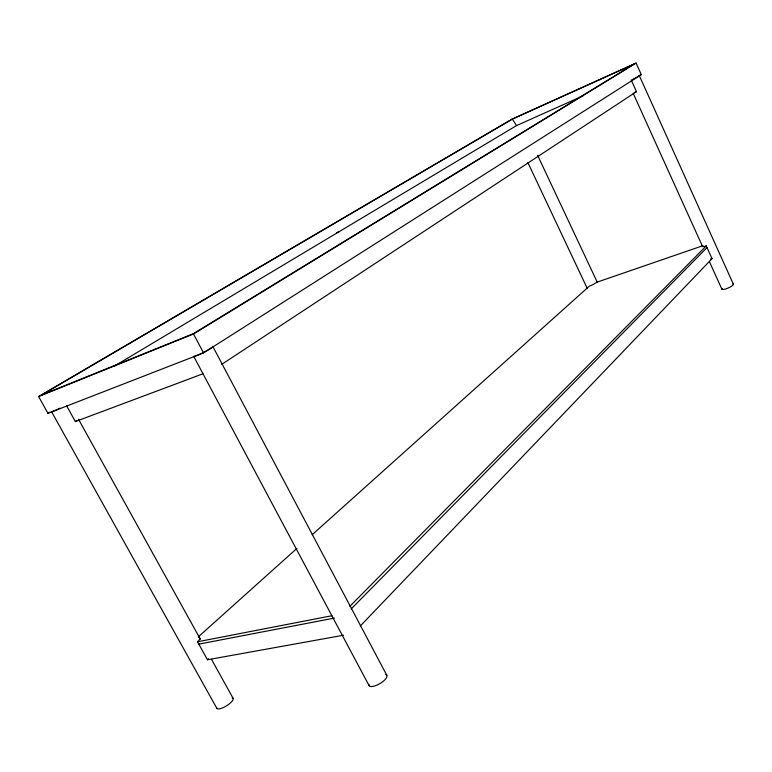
<?xml version="1.0" encoding="UTF-8"?>
<svg xmlns="http://www.w3.org/2000/svg" width="772" height="772" viewBox="0 0 772 772"><rect width="100%" height="100%" fill="white"/><g stroke="black" fill="none" stroke-linecap="round" stroke-linejoin="round"><path stroke-width="1.16" d="M638.878 75.868L639.38 75.791L634.15 78.696M360.263 626.034L712.035 258.659L706.274 245.911A6.292 1.168 -24.1 0 1 702.964 245.679L596.495 282.359A5.848 1.052 -25.1 0 1 589.374 286.113L312.187 534.716M351.202 608.915L707.027 247.58M349.841 606.338L706.274 245.911M198.269 636.89L296.94 548.39M221.786 364.316L636.495 91.656L631.245 80.047L631.737 79.825M203.547 352.891L641.31 74.672L636.089 63.072L511.846 119.245L38.6 396.547L47.961 413.329L203.547 352.891L193.511 333.977L38.6 396.547M193.511 333.977L636.089 63.072M47.961 413.329L50.026 412.074M113.831 366.41L516.536 125.595L583.275 95.738M512.347 119.11L41.727 394.965L193.482 333.629L634.169 64.037L512.347 119.11L516.536 125.595M632.934 79.275L633.542 78.985M639.11 75.646L641.31 74.672M636.495 91.656L634.159 92.611M336.814 232.633L339.419 231.513M66.643 405.85L75.357 421.56L202.959 373.783M343.521 635.231L207.475 659.77L197.497 641.783L331.844 615.747M334.401 618.092L198.8 644.137A9.631 2.577 -30.9 0 0 199.379 643.587M51.521 411.65L216.835 708.31M78.503 419.244L200.411 639.303M211.499 659.307L233.076 698.264M369.084 685.632L193.685 356.297A10.76 1.042 -27.2 0 0 201.897 353.209M212.802 346.425L386.791 675.268M527.874 162.574L587.338 288.593M537.573 155.24L597.422 282.562M633.204 93.364L702.578 246.548M709.516 261.862L721.907 289.22M639.38 75.791L733.39 284.25M77.161 420.364A9.94 0.955 -27.8 0 1 75.357 421.56M198.925 637.595A9.631 2.557 -30.8 0 1 197.497 641.783M59.955 408.156A9.968 0.83 -27.6 0 1 51.618 411.698M232.189 697.743A9.553 2.982 -31.8 0 1 226.949 705.579A9.553 2.982 -31.8 0 1 216.7 707.673M732.975 283.971A6.253 1.37 -23.7 0 1 727.745 288.197A6.253 1.37 -23.7 0 1 722.245 288.467M212.676 346.367A10.76 1.042 -27.2 0 1 212.744 346.705M212.561 346.917A10.76 1.042 -27.2 0 1 202.901 352.717M385.759 674.545A10.258 3.706 -30.3 0 1 379.834 683.664A10.258 3.706 -30.3 0 1 368.948 684.378M208.546 658.68A9.602 2.683 -31.1 0 1 207.475 659.77M712.035 258.659A6.282 1.235 -24 0 1 711.485 258.832M710.964 258.987A6.282 1.235 -24 0 1 710.472 259.112"/></g></svg>
